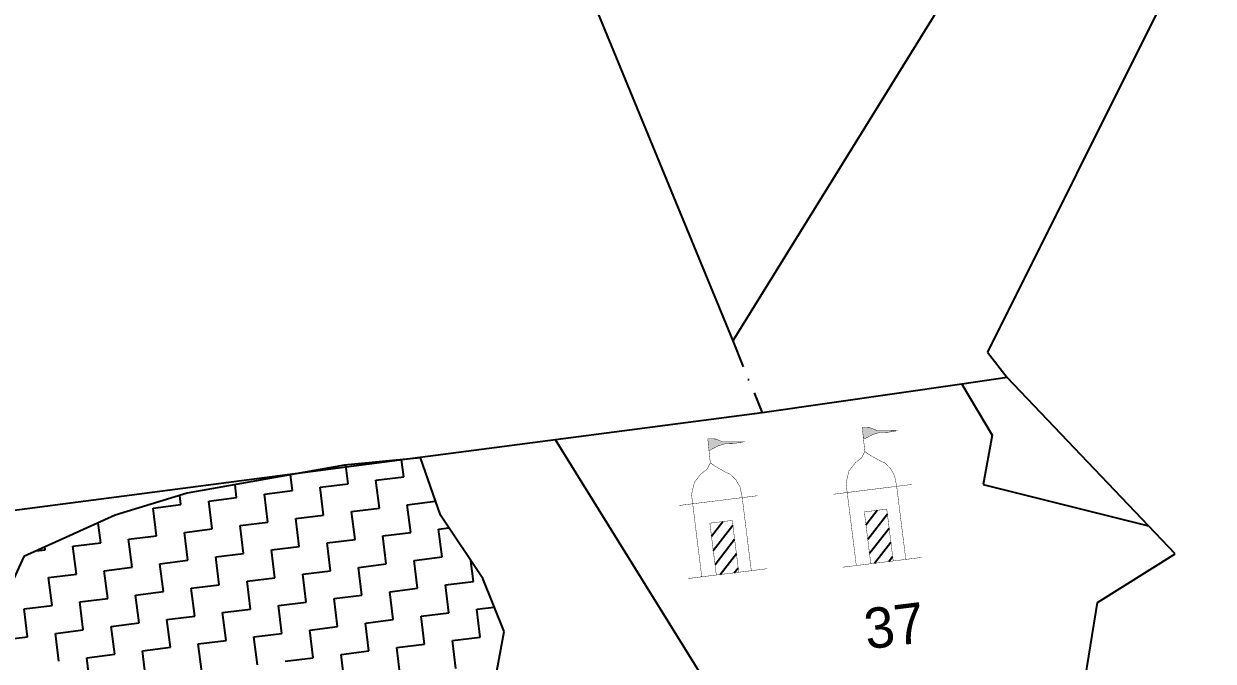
# Model space of a CAD drawing. Header units: metres. Extents: x 290108 to 292128, y 1990044 to 1991719.
# Drawn here: x 290333.5 to 290547.5, y 1990472.6 to 1990587.2 of the extents above; entities that cross this region are included whole.
import ezdxf
from ezdxf.enums import TextEntityAlignment as Align

# ---------------------------------------------------------------- set-up
doc = ezdxf.new("R2010")
doc.units = ezdxf.units.M
doc.header["$MEASUREMENT"] = 0
doc.linetypes.add('DASHDOT', pattern=[1, 0.5, -0.25, 0, -0.25])
for name, color, linetype in [('POLY_HATCH', 12, 'Continuous'), ('POLY_PARCEL', 6, 'Continuous'), ('POLY_WATER', 4, 'Continuous'), ('TEXT_PARCEL', 7, 'Continuous'), ('V_BOUND_LINE', 7, 'Continuous'), ('V_BOUND_STREAM_LINE', 7, 'DASHDOT')]:
    doc.layers.add(name, color=color, linetype=linetype)
doc.styles.add('TEXT_MAP', font='')
doc.styles.get('TEXT_MAP').set_extended_font_data('Kruti Dev 050')

msp = doc.modelspace()

# ---------------------------------------------------------------- hatches: boundary and pattern name
at = {"linetype": 'Continuous'}
for points in [[(290486.22, 1990513.35), (290487.47, 1990513.72), (290488.9, 1990513.75), (290490.66, 1990514.04), (290486.99, 1990514.09), (290485.78, 1990514.58), (290484.34, 1990514.62), (290484.56, 1990512.56), (290484.81, 1990512.6)], [(290458.43, 1990511.32), (290459.68, 1990511.69), (290461.11, 1990511.72), (290462.87, 1990512.01), (290459.2, 1990512.06), (290457.99, 1990512.55), (290456.55, 1990512.59), (290456.77, 1990510.52), (290457.02, 1990510.57)]]:
    msp.add_hatch(color=256, dxfattribs=at).paths.add_polyline_path(points)
h = msp.add_hatch(dxfattribs=at)
h.set_pattern_fill('ANSI31', color=256, scale=14.544143, angle=7.0915, style=0)
h.set_pattern_definition([(52.0915, (290158.7322, 1990039.6472), (-1.434403, 1.1169945), [])])
h.paths.add_polyline_path([(290484.72, 1990499.44), (290485.88, 1990490.12), (290489.91, 1990490.62), (290488.75, 1990499.94)])
h = msp.add_hatch(dxfattribs=at)
h.set_pattern_fill('ANSI31', color=256, scale=14.544143, angle=7.0915, style=0)
h.set_pattern_definition([(52.0915, (290130.9386, 1990037.6147), (-1.434403, 1.1169945), [])])
h.paths.add_polyline_path([(290456.93, 1990497.41), (290458.09, 1990488.09), (290462.12, 1990488.59), (290460.96, 1990497.91)])

# ---------------------------------------------------------------- linework, layer by layer
at = {"linetype": 'Continuous', "const_width": 0.0727}
for points in [[(290484.81, 1990510.3), (290484.34, 1990514.62), (290485.78, 1990514.58), (290486.99, 1990514.09), (290490.66, 1990514.04), (290488.9, 1990513.75), (290487.47, 1990513.72), (290486.22, 1990513.35), (290484.81, 1990512.6), (290484.56, 1990512.56)], [(290457.01, 1990508.27), (290456.55, 1990512.59), (290457.99, 1990512.55), (290459.2, 1990512.06), (290462.87, 1990512.01), (290461.11, 1990511.72), (290459.68, 1990511.69), (290458.43, 1990511.32), (290457.02, 1990510.57), (290456.77, 1990510.52)], [(290481.63, 1990502.93), (290481.43, 1990504.58), (290481.94, 1990506.79), (290483.12, 1990508.3), (290484.23, 1990509.16), (290484.81, 1990510.3), (290485.75, 1990509.63), (290487.53, 1990508.64), (290488.52, 1990508.18), (290489.43, 1990507.22), (290490.16, 1990505.95), (290490.54, 1990504.03)], [(290453.84, 1990500.89), (290453.63, 1990502.55), (290454.15, 1990504.76), (290455.32, 1990506.27), (290456.44, 1990507.12), (290457.01, 1990508.27), (290457.96, 1990507.6), (290459.73, 1990506.6), (290460.72, 1990506.15), (290461.63, 1990505.19), (290462.36, 1990503.92), (290462.75, 1990502)], [(290479.16, 1990502.62), (290493.3, 1990504.38)], [(290492.17, 1990490.9), (290490.54, 1990504.03)], [(290451.36, 1990500.59), (290465.5, 1990502.35)], [(290464.38, 1990488.87), (290462.75, 1990502)], [(290483.27, 1990489.8), (290481.63, 1990502.93)], [(290455.47, 1990487.76), (290453.84, 1990500.89)], [(290485.88, 1990490.12), (290484.72, 1990499.44), (290488.75, 1990499.94), (290489.91, 1990490.62)], [(290458.09, 1990488.09), (290456.93, 1990497.41), (290460.96, 1990497.91), (290462.12, 1990488.59)], [(290480.79, 1990489.49), (290495.07, 1990491.26)], [(290453, 1990487.46), (290467.28, 1990489.23)]]:
    msp.add_lwpolyline(points, dxfattribs=at)
at = {"layer": 'POLY_HATCH'}
for p, q in [((290391.19, 1990507.84), (290362.93, 1990502.79)), ((290404.9, 1990509.16), (290391.19, 1990507.84)), ((290408.49, 1990498.83), (290404.9, 1990509.16)), ((290362.93, 1990502.79), (290349.94, 1990498.86)), ((290349.94, 1990498.86), (290333.53, 1990491.43)), ((290416.07, 1990487.45), (290408.49, 1990498.83)), ((290333.53, 1990491.43), (290331.11, 1990486.12)), ((290419.95, 1990477.93), (290416.07, 1990487.45)), ((290417.51, 1990465.09), (290419.95, 1990477.93))]:
    msp.add_line(p, q, dxfattribs=at)
at = {"layer": 'POLY_HATCH', "linetype": 'Continuous'}
for p, q in [((290391.85, 1990504.51), (290391.43, 1990507.87)), ((290401.87, 1990505.75), (290401.49, 1990508.83)), ((290381.83, 1990503.26), (290381.48, 1990506.1)), ((290396.86, 1990505.13), (290401.87, 1990505.75)), ((290371.81, 1990502.01), (290371.52, 1990504.32)), ((290386.84, 1990503.88), (290391.85, 1990504.51)), ((290387.46, 1990498.87), (290386.84, 1990503.88)), ((290397.49, 1990500.12), (290396.86, 1990505.13)), ((290361.78, 1990500.77), (290361.58, 1990502.38)), ((290366.79, 1990501.39), (290371.81, 1990502.01)), ((290367.42, 1990496.38), (290366.79, 1990501.39)), ((290376.82, 1990502.64), (290381.83, 1990503.26)), ((290377.44, 1990497.62), (290376.82, 1990502.64)), ((290402.5, 1990500.74), (290407.51, 1990501.37)), ((290407.51, 1990501.37), (290407.45, 1990501.82)), ((290356.77, 1990500.14), (290361.78, 1990500.77)), ((290357.4, 1990495.13), (290356.77, 1990500.14)), ((290392.48, 1990499.49), (290397.49, 1990500.12)), ((290393.1, 1990494.48), (290392.48, 1990499.49)), ((290403.12, 1990495.73), (290402.5, 1990500.74)), ((290347.37, 1990493.88), (290346.92, 1990497.5)), ((290372.43, 1990497), (290377.44, 1990497.62)), ((290373.05, 1990491.99), (290372.43, 1990497)), ((290382.45, 1990498.25), (290387.46, 1990498.87)), ((290383.08, 1990493.24), (290382.45, 1990498.25)), ((290352.38, 1990494.51), (290357.4, 1990495.13)), ((290362.41, 1990495.75), (290367.42, 1990496.38)), ((290363.03, 1990490.74), (290362.41, 1990495.75)), ((290398.11, 1990495.11), (290403.12, 1990495.73)), ((290398.73, 1990490.1), (290398.11, 1990495.11)), ((290408.13, 1990496.35), (290409.99, 1990496.58)), ((290408.76, 1990491.34), (290408.13, 1990496.35)), ((290335.76, 1990492.44), (290337.35, 1990492.64)), ((290337.35, 1990492.64), (290337.29, 1990493.13)), ((290342.36, 1990493.26), (290347.37, 1990493.88)), ((290342.98, 1990488.25), (290342.36, 1990493.26)), ((290353.01, 1990489.5), (290352.38, 1990494.51)), ((290378.06, 1990492.61), (290383.08, 1990493.24)), ((290378.69, 1990487.6), (290378.06, 1990492.61)), ((290388.09, 1990493.86), (290393.1, 1990494.48)), ((290388.71, 1990488.85), (290388.09, 1990493.86)), ((290358.02, 1990490.12), (290363.03, 1990490.74)), ((290368.04, 1990491.37), (290373.05, 1990491.99)), ((290368.67, 1990486.35), (290368.04, 1990491.37)), ((290403.75, 1990490.72), (290408.76, 1990491.34)), ((290404.37, 1990485.71), (290403.75, 1990490.72)), ((290414.39, 1990486.95), (290413.93, 1990490.67)), ((290348, 1990488.87), (290353.01, 1990489.5)), ((290348.62, 1990483.86), (290348, 1990488.87)), ((290358.64, 1990485.11), (290358.02, 1990490.12)), ((290383.7, 1990488.23), (290388.71, 1990488.85)), ((290393.72, 1990489.47), (290398.73, 1990490.1)), ((290394.35, 1990484.46), (290393.72, 1990489.47)), ((290337.97, 1990487.63), (290342.98, 1990488.25)), ((290338.6, 1990482.61), (290337.97, 1990487.63)), ((290363.65, 1990485.73), (290368.67, 1990486.35)), ((290373.68, 1990486.98), (290378.69, 1990487.6)), ((290374.3, 1990481.97), (290373.68, 1990486.98)), ((290384.32, 1990483.21), (290383.7, 1990488.23)), ((290409.38, 1990486.33), (290414.39, 1990486.95)), ((290410, 1990481.32), (290409.38, 1990486.33)), ((290353.63, 1990484.48), (290358.64, 1990485.11)), ((290354.25, 1990479.47), (290353.63, 1990484.48)), ((290364.28, 1990480.72), (290363.65, 1990485.73)), ((290389.33, 1990483.84), (290394.35, 1990484.46)), ((290399.36, 1990485.08), (290404.37, 1990485.71)), ((290399.98, 1990480.07), (290399.36, 1990485.08)), ((290333.59, 1990481.99), (290338.6, 1990482.61)), ((290334.21, 1990476.98), (290333.59, 1990481.99)), ((290343.61, 1990483.24), (290348.62, 1990483.86)), ((290344.23, 1990478.23), (290343.61, 1990483.24)), ((290369.29, 1990481.34), (290374.3, 1990481.97)), ((290379.31, 1990482.59), (290384.32, 1990483.21)), ((290379.93, 1990477.58), (290379.31, 1990482.59)), ((290389.96, 1990478.83), (290389.33, 1990483.84)), ((290415.01, 1990481.94), (290418.16, 1990482.33)), ((290415.64, 1990476.93), (290415.01, 1990481.94)), ((290359.27, 1990480.1), (290364.28, 1990480.72)), ((290359.89, 1990475.09), (290359.27, 1990480.1)), ((290369.91, 1990476.33), (290369.29, 1990481.34)), ((290394.97, 1990479.45), (290399.98, 1990480.07)), ((290404.99, 1990480.7), (290410, 1990481.32)), ((290405.62, 1990475.68), (290404.99, 1990480.7)), ((290339.22, 1990477.6), (290344.23, 1990478.23)), ((290349.24, 1990478.85), (290354.25, 1990479.47)), ((290349.87, 1990473.84), (290349.24, 1990478.85)), ((290384.95, 1990478.2), (290389.96, 1990478.83)), ((290385.57, 1990473.19), (290384.95, 1990478.2)), ((290395.59, 1990474.44), (290394.97, 1990479.45)), ((290329.2, 1990476.36), (290334.21, 1990476.98)), ((290339.84, 1990472.59), (290339.22, 1990477.6)), ((290364.9, 1990475.71), (290369.91, 1990476.33)), ((290365.52, 1990470.7), (290364.9, 1990475.71)), ((290374.92, 1990476.96), (290379.93, 1990477.58)), ((290375.55, 1990471.94), (290374.92, 1990476.96)), ((290400.6, 1990475.06), (290405.62, 1990475.68)), ((290410.63, 1990476.31), (290415.64, 1990476.93)), ((290411.25, 1990471.3), (290410.63, 1990476.31)), ((290344.86, 1990473.21), (290349.87, 1990473.84)), ((290354.88, 1990474.46), (290359.89, 1990475.09)), ((290355.5, 1990469.45), (290354.88, 1990474.46)), ((290390.58, 1990473.81), (290395.59, 1990474.44)), ((290391.2, 1990468.8), (290390.58, 1990473.81)), ((290401.23, 1990470.05), (290400.6, 1990475.06)), ((290345.48, 1990468.2), (290344.86, 1990473.21)), ((290380.56, 1990472.57), (290385.57, 1990473.19))]:
    msp.add_line(p, q, dxfattribs=at)
at = {"layer": 'POLY_PARCEL'}
for p, q in [((290535.85, 1990496.93), (290510.38, 1990523.59)), ((290502.25, 1990522.41), (290507.72, 1990513.22)), ((290456.11, 1990468.99), (290429.14, 1990512.39)), ((290507.72, 1990513.22), (290506.12, 1990504.39)), ((290506.12, 1990504.39), (290535.85, 1990496.93)), ((290540.65, 1990491.91), (290535.85, 1990496.93)), ((290526.63, 1990483.16), (290540.65, 1990491.91)), ((290523.9, 1990466.11), (290526.63, 1990483.16))]:
    msp.add_line(p, q, dxfattribs=at)
at = {"layer": 'POLY_WATER'}
for p, q in [((290518.55, 1990623.13), (290461.04, 1990530.18)), ((290547.47, 1990609.5), (290506.88, 1990528.17)), ((290506.88, 1990528.17), (290510.38, 1990523.59)), ((290510.38, 1990523.59), (290502.25, 1990522.41)), ((290502.25, 1990522.41), (290466.36, 1990517.24))]:
    msp.add_line(p, q, dxfattribs=at)
at = {"layer": 'V_BOUND_LINE'}
for p, q in [((290381.91, 1990722.73), (290461.04, 1990530.18)), ((290466.36, 1990517.24), (290429.14, 1990512.39)), ((290429.14, 1990512.39), (290244.3, 1990488.32))]:
    msp.add_line(p, q, dxfattribs=at)
at = {"layer": 'V_BOUND_STREAM_LINE', "ltscale": 10}
msp.add_line((290461.04, 1990530.18), (290466.36, 1990517.24), dxfattribs=at)

# ---------------------------------------------------------------- texts
at = {"layer": 'TEXT_PARCEL', "style": 'TEXT_MAP'}
msp.add_text('37', height=7.272, rotation=7.0915, dxfattribs=at).set_placement((290490.09, 1990478.99), align=Align.MIDDLE)

doc.saveas('drawing.dxf')
